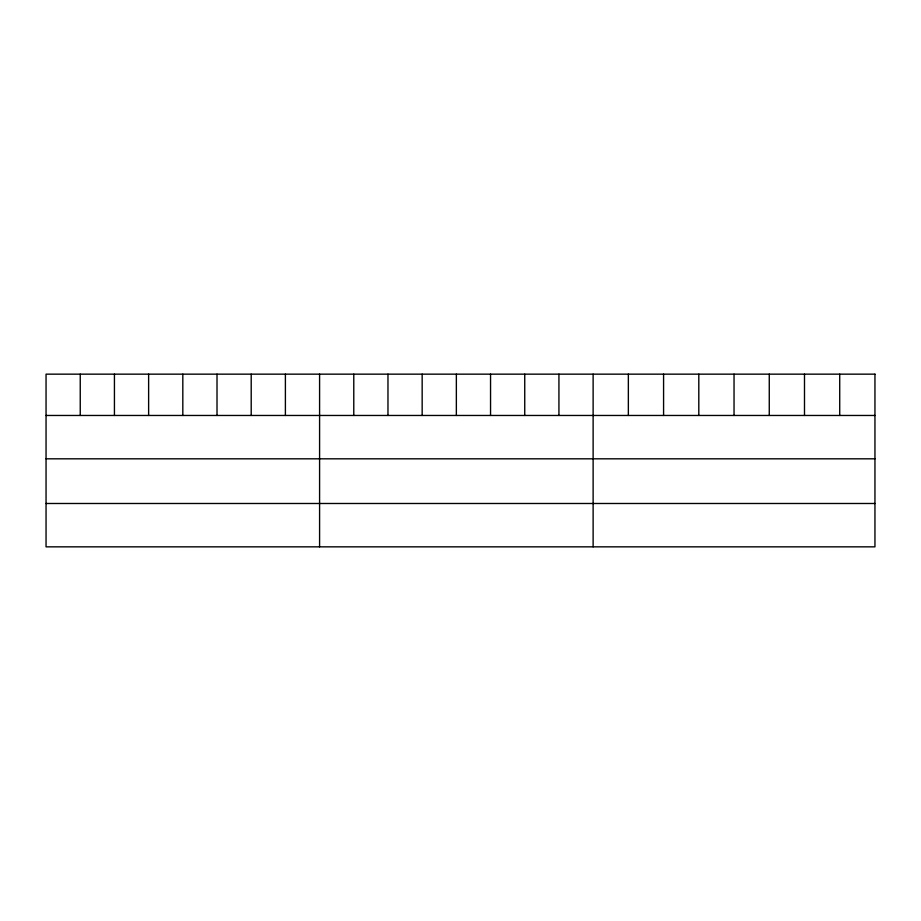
<?xml version="1.0" encoding="UTF-8"?>
<svg xmlns="http://www.w3.org/2000/svg" width="921" height="921" viewBox="0 0 921 921"><rect width="100%" height="100%" fill="white"/><g stroke="black" fill="none" stroke-linecap="round" stroke-linejoin="round"><path stroke-width="1.38" d="M46.05 415.463L874.95 415.463M46.05 458.819L874.95 458.819M46.05 503.488L874.95 503.488M839.722 374.156L839.722 415.463M804.494 374.156L804.494 415.463M769.265 374.156L769.265 415.463M734.037 374.156L734.037 415.463M698.809 374.156L698.809 415.463M663.581 374.156L663.581 415.463M628.352 374.156L628.352 415.463M593.124 374.156L593.124 546.844M558.932 374.156L558.932 415.463M524.74 374.156L524.74 415.463M490.548 374.156L490.548 415.463M456.356 374.156L456.356 415.463M422.163 374.156L422.163 415.463M387.971 374.156L387.971 415.463M353.779 374.156L353.779 415.463M319.587 374.156L319.587 546.844M285.395 374.156L285.395 415.463M251.203 374.156L251.203 415.463M217.011 374.156L217.011 415.463M182.819 374.156L182.819 415.463M148.626 374.156L148.626 415.463M114.434 374.156L114.434 415.463M80.242 374.156L80.242 415.463M874.95 374.156L46.05 374.156L46.05 546.844L874.95 546.844L874.95 374.156"/></g></svg>
